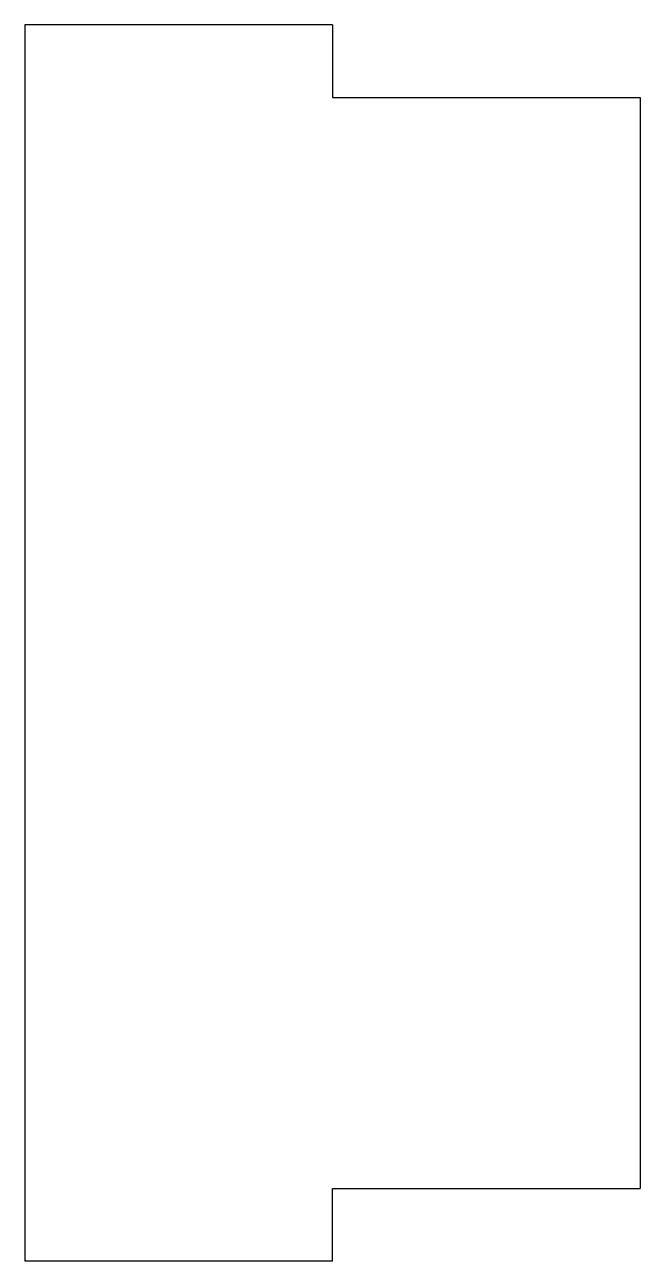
# Model space of a CAD drawing. Extents: x 0.62 to 1.62, y -1 to 1.
import ezdxf

# ---------------------------------------------------------------- set-up
doc = ezdxf.new("R2010")
doc.units = 0
doc.header["$MEASUREMENT"] = 0
doc.layers.add('VISIBLE', color=7, linetype='CONTINUOUS')

msp = doc.modelspace()

# ---------------------------------------------------------------- linework, layer by layer
at = {"layer": 'VISIBLE'}
for p, q in [((1.1181, 1.0039), (0.6181, 1.0039)), ((0.6181, 1.0039), (0.6181, -1.0039)), ((1.1181, 1.0039), (1.1181, 0.8858)), ((1.1181, 0.8858), (1.6181, 0.8858)), ((1.6181, 0.8858), (1.6181, -0.8858)), ((1.1181, -1.0039), (1.1181, -0.8858)), ((1.1181, -0.8858), (1.6181, -0.8858)), ((1.1181, -1.0039), (0.6181, -1.0039))]:
    msp.add_line(p, q, dxfattribs=at)

doc.saveas('drawing.dxf')
